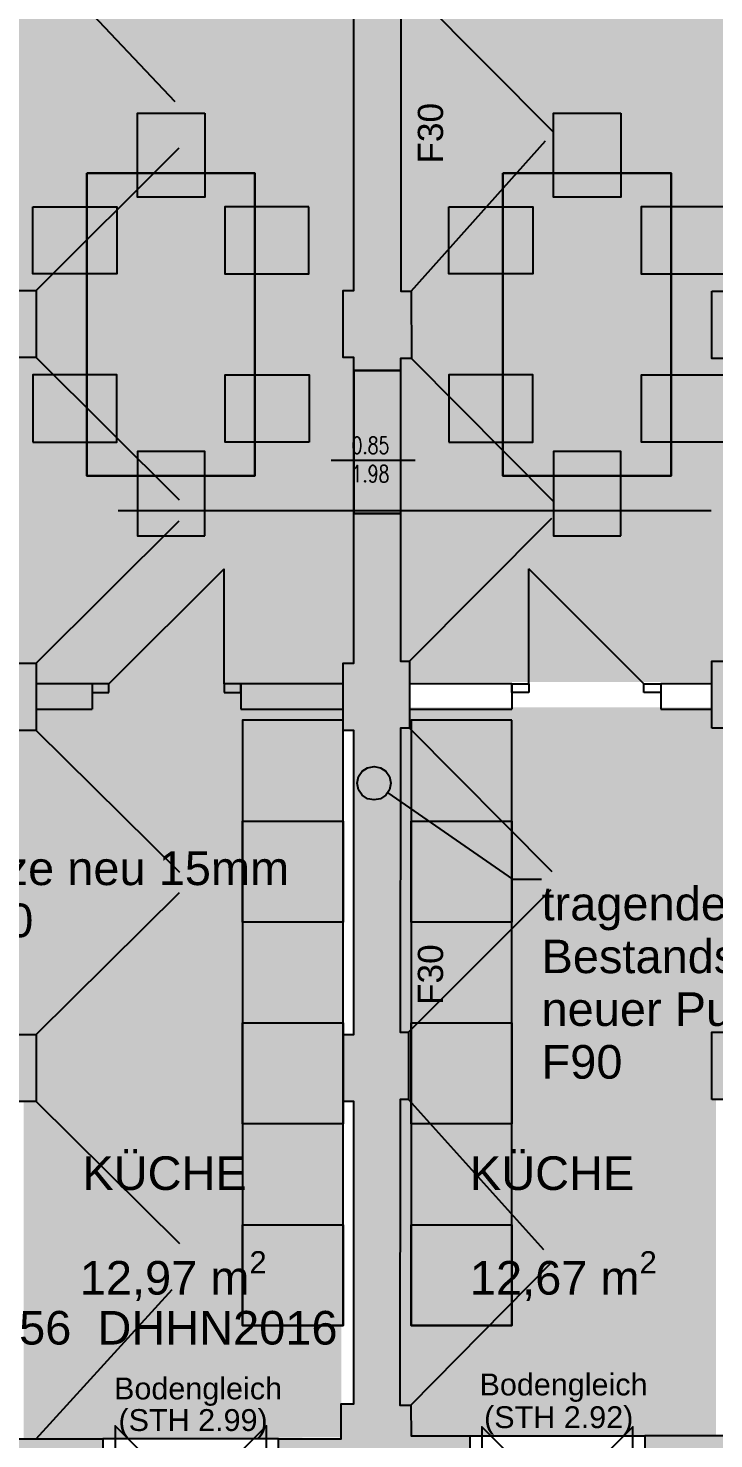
# Model space of a CAD drawing. Header units: centimetres. Extents: x 0 to 44.8, y 0 to 29.7.
# Drawn here: x 11.12 to 15.19, y 14.99 to 23.38 of the extents above; entities that cross this region are included whole.
import ezdxf
from ezdxf.xclip import XClip

# ---------------------------------------------------------------- set-up
doc = ezdxf.new("R2010")
doc.units = ezdxf.units.CM
doc.header["$MEASUREMENT"] = 0
doc.header["$XCLIPFRAME"] = 0
doc.linetypes.add('ACAD_ISO02W100', pattern=[0.42, 0.12, -0.3])
doc.linetypes.add('Strichpunktlinie', pattern=[0.670277762413025, 0.352777767181396, -0.176388883590699, 0, -0.14111111164093])
for name, color, linetype in [('A-Bemaßung 1_100', 7, 'Continuous'), ('A-Fenster Türen', 7, 'Continuous'), ('A-Möblierung', 7, 'Continuous'), ('A-Räume NEU.Neu', 7, 'Continuous'), ('A-Schnittlinien.Marker', 7, 'Continuous'), ('A-Schraffuren', 7, 'Continuous'), ('A-Text', 7, 'Continuous'), ('FENSTERÖFFNUNG', 7, 'Continuous'), ('Layout-Zeichnung.Layout', 7, 'Continuous'), ('Neubau_A-Bemaßung 1_100', 7, 'Continuous'), ('Neubau_A-Fenster Türen', 7, 'Continuous'), ('Neubau_A-Schraffuren', 7, 'Continuous'), ('Neubau_A-Wand Aussen', 7, 'Continuous'), ('TÜRBEMAßUNG', 7, 'Continuous'), ('Unterzug', 7, 'Continuous'), ('Wand', 7, 'Continuous')]:
    doc.layers.add(name, color=color, linetype=linetype)
doc.styles.add('ERSTELLTER_STIL_3', font='')
doc.styles.add('ERSTELLTER_STIL_6', font='RomanS.shx')
doc.styles.get('ERSTELLTER_STIL_3').set_extended_font_data('Arial')

# ---------------------------------------------------------------- blocks, each defined once
blk = doc.blocks.new('Zeichnung_2_1', base_point=(5.879295221465711, 14.23450187050399))
at = {"layer": 'A-Möblierung', "linetype": 'Continuous', "lineweight": 0, "true_color": 0x3f3f3f}
blk.add_hatch(color=250, dxfattribs=at).paths.add_polyline_path([(11.46404951682735, 22.52052202368435), (11.46404951682735, 20.72052202368436), (12.46404951682735, 20.72052202368436), (12.46404951682735, 22.52052202368435)])
at = {"layer": 'A-Möblierung', "linetype": 'Continuous', "lineweight": 0, "true_color": 0x535353}
for points in [[(13.93953998062898, 22.52052202368435), (13.93953998062898, 20.72052202368436), (14.93953998062898, 20.72052202368436), (14.93953998062898, 22.52052202368435)], [(12.98979271989226, 19.26611502368435), (12.38979271989225, 19.26611502368435), (12.38979271989225, 15.66611502368435), (12.98979271989226, 15.66611502368435)], [(13.9929521320901, 19.26611502368435), (13.39295213209009, 19.26611502368435), (13.39295213209009, 15.66611502368435), (13.9929521320901, 15.66611502368435)]]:
    blk.add_hatch(color=251, dxfattribs=at).paths.add_polyline_path(points)
at = {"layer": 'A-Räume NEU.Neu', "linetype": 'Continuous', "lineweight": 0, "true_color": 0x222b33}
h = blk.add_hatch(color=250, dxfattribs=at)
h.paths.add_polyline_path([(6.569835968360488, 23.81715205016291), (6.560542090247059, 19.48106506027933), (8.562734668486712, 19.48106506027933), (8.562734668486712, 19.60611500356786), (8.962734724987067, 19.60611500356786), (8.962734724987067, 19.48114199261377), (10.76303673893328, 19.48114199261377), (10.76303673893328, 19.60611500356786), (11.16303669870028, 19.60611500356786), (11.16303669870028, 19.48114199261377), (12.98979276961889, 19.48114199261377), (12.98979276961889, 19.60611510030121), (13.05204068226046, 19.60611510030121), (13.05204068226046, 20.49598001455204), (13.05204068226046, 21.34575998159558), (13.05204068226046, 21.42268505241785), (12.98979276961889, 21.42268505241785), (12.98979276961889, 21.82268510891821), (13.05204068226046, 21.82268510891821), (13.05204068226046, 23.63719696221687), (12.98326974942751, 23.63719696221687), (12.98326974942751, 23.81715205016291), (12.59983469922458, 23.81715205016291), (11.55983468775034, 23.81715205016291), (10.391875700223, 23.81715205016291), (9.351875688748779, 23.81715205016291), (8.175774654901256, 23.81715205016291), (7.139617666074145, 23.81715205016291)])
h.paths.add_polyline_path([(8.562734668486712, 21.42268505241785), (8.562734668486712, 21.82268501218485), (8.762734648370213, 21.82268501218485), (8.962734724987067, 21.82268501218485), (8.962734724987067, 21.42268505241785), (8.762734648370213, 21.42268505241785)], flags=0)
h.paths.add_polyline_path([(10.76303673893328, 21.82268501218485), (11.16303669870028, 21.82268501218485), (11.16303669870028, 21.42268505241785), (10.76303673893328, 21.42268505241785)], flags=0)
at = {"layer": 'A-Räume NEU.Neu', "linetype": 'Continuous', "lineweight": 0, "true_color": 0x22332b}
for points in [[(13.33037258014254, 20.49598005383876), (13.32975324797608, 19.6184770220363), (13.38274993256679, 19.6184770220363), (13.3833098912176, 19.49347700687535), (15.1813927395203, 19.49347700687535), (15.1813927395203, 19.6184770220363), (15.58139269180599, 19.6184770220363), (15.58139269180599, 19.49347700687535), (17.38193554748954, 19.49347700687535), (17.38193554748954, 19.6184770220363), (17.78193559600459, 19.6184770220363), (17.78193559600459, 19.49347700687535), (19.60712317592006, 19.49347700687535), (19.60743977051727, 19.6184770220363), (19.78759017959417, 19.6184770220363), (19.78519820637145, 21.41768902565926), (19.60372262276623, 21.41864621911167), (19.60187222838638, 21.81768888171559), (19.78467067701526, 21.81768888171559), (19.7822890965635, 23.61168130857651), (19.59345350652279, 23.61083535626525), (19.59252441204376, 23.8182223311793), (19.23856164451316, 23.8182223311793), (18.19856167234102, 23.8182223311793), (17.00718868145509, 23.8182223311793), (15.96940968293143, 23.8182223311793), (14.80164473737295, 23.8182223311793), (13.76164466897145, 23.8182223311793), (13.38886463484348, 23.8182223311793), (13.38886944631152, 23.81715206822789), (13.38975619987178, 23.6192067332833), (13.33257661742351, 23.61895057072471), (13.33129541971311, 21.81768897794495), (13.39394602624333, 21.81796967899056), (13.39567892457357, 21.41797338342058), (13.3310230906219, 21.41768373304442), (13.33096823988622, 21.34575998415559)], [(13.32662934273609, 15.19215434759727), (13.39213468058043, 15.19244783694785), (13.39295212429637, 15.0099856691289), (13.74303468087461, 15.0099856691289), (14.78303469692853, 15.0099856691289), (15.20639266540531, 15.0099856691289), (15.20639266540531, 17.01057406953005), (15.18139266781347, 17.01057406953005), (15.18139266781347, 17.41057403099947), (15.58139269385701, 17.41057403099947), (15.58139269385701, 17.22640471731446), (17.3819355887727, 17.22640471731446), (17.3819355887727, 17.41054645785257), (17.4319355887727, 17.41054645785257), (17.4319355887727, 19.21847701891616), (17.3819355887727, 19.21847701891616), (17.3819355887727, 19.34347700687536), (15.58139269385701, 19.34347700687536), (15.58139269385701, 19.21847701891616), (15.18139266781347, 19.21847695434204), (15.18139266781347, 19.34347700687536), (13.38398194032348, 19.34347700687536), (13.38454192704475, 19.21847695434204), (13.32947092664636, 19.21847695434204), (13.32819500671719, 17.41059714853248), (13.37808671111079, 17.41059650279133), (13.37808671111079, 17.01059647674779), (13.32791275326254, 17.01059705791482)]]:
    blk.add_hatch(color=250, dxfattribs=at).paths.add_polyline_path(points)
at = {"layer": 'A-Räume NEU.Neu', "linetype": 'Continuous', "lineweight": 0, "true_color": 0x222b33}
blk.add_hatch(color=250, dxfattribs=at).paths.add_polyline_path([(10.7630366587078, 19.33143514456779), (8.902734685638382, 19.33143514456779), (8.96273468565315, 19.33113237008159), (8.96273468565315, 19.20611497382676), (8.912352703763114, 19.20611497382676), (8.912352703763114, 17.39805406209578), (8.96273468565315, 17.39805406209578), (8.96273468565315, 17.19775119846316), (10.7630366587078, 17.19805403977225), (10.7630366587078, 17.39805406209578), (10.98803665876319, 17.39805406209578), (11.16303663653197, 17.39805406209578), (11.16303663653197, 16.99805401744873), (11.08803670333639, 16.99805401744873), (11.08803670333639, 14.99673845257004), (12.97807265451305, 15.00085353939626), (12.97807265451305, 15.19964807689719), (12.97807265451305, 16.99805408427161), (12.98979272009146, 16.99805408427161), (12.98979272009146, 17.39805399527289), (12.98979272009146, 19.20611497382676), (12.98979272009146, 19.48114199261377), (11.16303663653197, 19.48114199261377), (11.16303663653197, 19.20611497382676), (10.98803665876319, 19.20611497382676), (10.7630366587078, 19.20611497382676)])
at = {"layer": 'A-Schraffuren', "linetype": 'Continuous', "lineweight": 13}
for points in [[(13.33129540985009, 21.81768898353436), (13.33257660751809, 23.61895056056436), (13.38975623623509, 23.61920672555235), (13.38886944042811, 23.81715202368436), (12.98326969187209, 23.81715202368436), (12.98326969187209, 23.63719702368435), (13.05204069187209, 23.63719702368435), (13.05204069187209, 21.82268502368436), (12.98979269187209, 21.82268502368436), (12.98979269187209, 21.42268502368436), (13.05204069187209, 21.42268502368436), (13.05204069187209, 21.34576002368436), (13.33097228890209, 21.34576002368436), (13.33102304952709, 21.41768374929136), (13.39567891859709, 21.41797340786936), (13.39394605692909, 21.81796965870936)], [(10.76303669187209, 21.82268502368436), (10.76303669187209, 21.42268502368436), (11.16303669187209, 21.42268502368436), (11.16303669187209, 21.82268502368436)], [(15.58139269187209, 21.41768898353435), (15.58139269187209, 21.81768898353436), (15.18139269187209, 21.81768898353436), (15.18139269187209, 21.41768898353435)], [(13.32819502275709, 17.41059710878235), (13.32947094544309, 19.21847700687536), (13.38454191140209, 19.21847700687536), (13.38274990964209, 19.61847700687535), (13.32975324797609, 19.61847700687535), (13.33037255128609, 20.49598002368436), (13.05204069187209, 20.49598002368436), (13.05204069187209, 19.60611502368436), (12.98979269187209, 19.60611502368436), (12.98979269187209, 19.20611502368435), (13.05204069187209, 19.20611502368435), (13.05204069187209, 17.39805402368435), (12.98979269187209, 17.39805402368435), (12.98979269187209, 16.99805402368436), (13.05204069187209, 16.99805402368436), (13.05204069187209, 15.19964802368435), (12.97807269187209, 15.19964802368435), (12.97807269187209, 14.99291502368435), (13.74303469187209, 14.99291502368435), (13.74303469187209, 15.00998567848036), (13.39295213209009, 15.00998567848036), (13.39213470089209, 15.19244782035735), (13.32662934273609, 15.19215435606535), (13.32791272022609, 17.01059711226936), (13.37808669187209, 17.01059648694335), (13.37808669187209, 17.41059648697435)], [(11.16303669187209, 19.20611502368435), (11.16303669187209, 19.60611502368436), (10.76303669187209, 19.60611502368436), (10.76303669187209, 19.20611502368435)], [(15.18139269187209, 19.21847700687536), (15.58139269187209, 19.21847700687536), (15.58139269187209, 19.61847700687535), (15.18139269187209, 19.61847700687535)], [(10.76303669187209, 17.39805402368435), (10.76303669187209, 16.99805402368436), (11.16303669187209, 16.99805402368436), (11.16303669187209, 17.39805402368435)], [(15.58139269187209, 17.01057401210135), (15.58139269187209, 17.41057401207035), (15.18139269187209, 17.41057401207035), (15.18139269187209, 17.01057401210135)], [(11.55969069187209, 14.34167002368435), (11.55969069187209, 14.99291502368435), (10.42196569187209, 14.99291502368435), (10.42196569187209, 14.34167002368435)], [(12.60458269187209, 14.99291502368435), (12.60458269187209, 14.34167002368435), (13.74303469187209, 14.34167002368435), (13.74303469187209, 14.99291502368435), (12.97807269187209, 14.99291502368435)], [(15.18139268306374, 15.00998568573689), (14.78303469187209, 15.00998568573689), (14.78303469187209, 14.34167002368435), (16.12129369187209, 14.34167002368435), (16.12129369187209, 14.58101802711836), (15.76942169908418, 14.58101802711836), (15.76942169908418, 15.00998568573689), (15.58139268818379, 15.00998568573689)]]:
    blk.add_hatch(color=9, dxfattribs=at).paths.add_polyline_path(points)
at = {"layer": 'Neubau_A-Schraffuren', "linetype": 'Continuous', "lineweight": 13, "true_color": 0x9f9f9f}
blk.add_hatch(color=253, dxfattribs=at).paths.add_polyline_path([(13.05204069187209, 21.34576002368436), (13.05204069187209, 20.49598002368436), (13.33037255128609, 20.49598002368436), (13.33037255128609, 21.34576002368436)])
at = {"layer": 'A-Möblierung', "color": 7, "linetype": 'Continuous', "lineweight": 25, "ltscale": 10, "flags": 128}
for points in [[(12.16506234178262, 22.87741968225389), (12.16506234178262, 22.37741968225389), (11.76506234178261, 22.37741968225389), (11.76506234178261, 22.87741968225389)], [(14.64055280558425, 22.87741968225389), (14.64055280558425, 22.37741968225389), (14.24055280558424, 22.37741968225389), (14.24055280558424, 22.87741968225389)], [(11.46404951682735, 22.52052202368435), (11.46404951682735, 20.72052202368436), (12.46404951682735, 20.72052202368436), (12.46404951682735, 22.52052202368435)], [(11.46404951682735, 22.52052202368435), (12.46404951682735, 22.52052202368435), (12.46404951682735, 20.72052202368436), (11.46404951682735, 20.72052202368436)], [(13.93953998062898, 22.52052202368435), (13.93953998062898, 20.72052202368436), (14.93953998062898, 20.72052202368436), (14.93953998062898, 22.52052202368435)], [(13.93953998062898, 22.52052202368435), (14.93953998062898, 22.52052202368435), (14.93953998062898, 20.72052202368436), (13.93953998062898, 20.72052202368436)], [(11.14249419044385, 22.32052202368436), (11.64249419044385, 22.32052202368436), (11.64249419044385, 21.92052202368435), (11.14249419044385, 21.92052202368435)], [(12.78560484321085, 22.32052202368436), (12.28560484321085, 22.32052202368436), (12.28560484321085, 21.92052202368435), (12.78560484321085, 21.92052202368435)], [(13.61798465424548, 22.32052202368436), (14.11798465424548, 22.32052202368436), (14.11798465424548, 21.92052202368435), (13.61798465424548, 21.92052202368435)], [(15.26109530701248, 22.32052202368436), (14.76109530701247, 22.32052202368436), (14.76109530701247, 21.92052202368435), (15.26109530701248, 21.92052202368435)], [(11.14249419044385, 20.92052202368436), (11.64249419044385, 20.92052202368436), (11.64249419044385, 21.32052202368436), (11.14249419044385, 21.32052202368436)], [(12.78763049312139, 20.92052202368436), (12.28763049312139, 20.92052202368436), (12.28763049312139, 21.32052202368436), (12.78763049312139, 21.32052202368436)], [(13.61798465424548, 20.92052202368436), (14.11798465424548, 20.92052202368436), (14.11798465424548, 21.32052202368436), (13.61798465424548, 21.32052202368436)], [(15.26312095692302, 20.92052202368436), (14.76312095692302, 20.92052202368436), (14.76312095692302, 21.32052202368436), (15.26312095692302, 21.32052202368436)], [(12.16506234178262, 20.36362436511482), (12.16506234178262, 20.86362436511482), (11.76506234178261, 20.86362436511482), (11.76506234178261, 20.36362436511482)], [(14.64055280558425, 20.36362436511482), (14.64055280558425, 20.86362436511482), (14.24055280558424, 20.86362436511482), (14.24055280558424, 20.36362436511482)], [(12.98979271989226, 19.26611502368435), (12.38979271989225, 19.26611502368435), (12.38979271989225, 15.66611502368435), (12.98979271989226, 15.66611502368435)], [(12.98979271989226, 19.26611502368435), (12.38979271989225, 19.26611502368435), (12.38979271989225, 15.66611502368435), (12.98979271989226, 15.66611502368435)], [(13.9929521320901, 19.26611502368435), (13.39295213209009, 19.26611502368435), (13.39295213209009, 15.66611502368435), (13.9929521320901, 15.66611502368435)], [(13.9929521320901, 19.26611502368435), (13.39295213209009, 19.26611502368435), (13.39295213209009, 15.66611502368435), (13.9929521320901, 15.66611502368435)], [(12.38979271989225, 18.66611502368435), (12.98979271989226, 18.66611502368435), (12.98979271989226, 18.06611502368435), (12.38979271989225, 18.06611502368435)], [(13.39295213209009, 18.66611502368435), (13.9929521320901, 18.66611502368435), (13.9929521320901, 18.06611502368435), (13.39295213209009, 18.06611502368435)], [(12.38979271989225, 17.46611502368435), (12.98979271989225, 17.46611502368435), (12.98979271989225, 16.86611502368435), (12.38979271989225, 16.86611502368435)], [(13.39295213209009, 17.46611502368435), (13.99295213209009, 17.46611502368435), (13.99295213209009, 16.86611502368435), (13.39295213209009, 16.86611502368435)], [(12.38979271989225, 16.26611502368434), (12.98979271989225, 16.26611502368434), (12.98979271989225, 15.66611502368435), (12.38979271989225, 15.66611502368435)], [(13.39295213209009, 16.26611502368434), (13.99295213209009, 16.26611502368434), (13.99295213209009, 15.66611502368435), (13.39295213209009, 15.66611502368435)]]:
    blk.add_lwpolyline(points, close=True, dxfattribs=at)
at = {"layer": 'A-Schnittlinien.Marker', "color": 7, "linetype": 'Strichpunktlinie', "lineweight": 25, "ltscale": 10, "flags": 128}
blk.add_lwpolyline([(5.134348610401683, 20.8002408604794), (5.134348610401683, 20.51440002368435), (18.9187973671971, 20.51440002368435), (18.9187973671971, 18.30208452368436), (22.96349005917514, 18.30208452368435), (22.96349005917514, 20.51440002368435), (31.89707315021201, 20.51440002368435), (31.89707315021201, 20.8002408604794)], dxfattribs=at)
at = {"layer": 'FENSTERÖFFNUNG', "color": 7, "linetype": 'Continuous', "lineweight": 25, "ltscale": 10}
for p, q in [((12.60458291768451, 14.99291483381167), (11.5596907320252, 14.99291483381167)), ((13.74303490552505, 15.00998582820405), (14.78303491565569, 15.00998582820405))]:
    blk.add_line(p, q, dxfattribs=at)
at = {"layer": 'Neubau_A-Bemaßung 1_100', "color": 7, "linetype": 'Continuous', "lineweight": 25, "ltscale": 10}
for p, q in [((13.25522979440668, 18.83491548507483), (13.99600661388401, 18.32154926803139)), ((13.99600661388401, 18.32154926803139), (14.16913446656122, 18.32154926803139))]:
    blk.add_line(p, q, dxfattribs=at)
blk.add_circle((13.17303745804049, 18.89187561911084), 0.1, dxfattribs=at)
at = {"layer": 'Neubau_A-Fenster Türen', "color": 7, "linetype": 'Continuous', "lineweight": 25, "ltscale": 10, "flags": 128}
for points in [[(12.53341031435221, 14.61897902368435), (12.53341031435221, 15.06897902368435), (12.08341031435221, 14.61897902368435), (11.63341031435223, 15.06897902368436), (11.63341031435222, 14.61897902368436)], [(14.71303469187208, 14.61409902368435), (14.71303469187209, 15.06409902368435), (14.26303469187209, 14.61409902368435), (13.8130346918721, 15.06409902368436), (13.8130346918721, 14.61409902368436)]]:
    blk.add_lwpolyline(points, dxfattribs=at)
at = {"layer": 'Neubau_A-Schraffuren', "color": 7, "linetype": 'Continuous', "lineweight": 25, "ltscale": 10, "flags": 128}
blk.add_lwpolyline([(13.05204069187209, 21.34576002368436), (13.33037255128609, 21.34576002368436), (13.33037255128609, 20.49598002368436), (13.05204069187209, 20.49598002368436)], close=True, dxfattribs=at)
at = {"layer": 'Neubau_A-Wand Aussen', "color": 7, "linetype": 'Continuous', "lineweight": 25, "ltscale": 10}
for p, q in [((11.59556236345786, 19.48210407398829), (12.2806774072496, 20.16698869825773)), ((12.28056219748845, 19.48198886422714), (12.2806774072496, 20.16698869825773)), ((14.09291597777903, 19.48198886422714), (14.09280076801788, 20.16698869825773)), ((14.77791581180962, 19.48210407398829), (14.09280076801788, 20.16698869825773)), ((11.49556228575399, 19.4821205325256), (11.49555380711356, 19.43212049367366)), ((11.49556228575399, 19.4821205325256), (11.49555380711356, 19.43212049367366)), ((11.49556228575399, 19.4821205325256), (11.49555380711356, 19.43212049367366)), ((11.49556228575399, 19.4821205325256), (11.49555380711356, 19.43212049367366)), ((11.59556236345786, 19.48210407398829), (11.49556228575399, 19.4821205325256)), ((11.59555388481743, 19.43210403513635), (11.59556236345786, 19.48210407398829)), ((12.28056219748845, 19.48198886422714), (12.28055371884802, 19.43198882537521)), ((12.38056227519233, 19.48197190694628), (12.28056219748845, 19.48198886422714)), ((12.38056227519233, 19.48197190694628), (12.3805537965519, 19.43197186809434)), ((12.3805537965519, 19.43197186809434), (12.38056227519233, 19.48197190694628)), ((12.38056227519233, 19.48197190694628), (12.3805537965519, 19.43197186809434)), ((12.38056227519233, 19.48197190694628), (12.3805537965519, 19.43197186809434)), ((13.99291590007515, 19.48197190694628), (14.09291597777903, 19.48198886422714)), ((13.99291590007515, 19.48197190694628), (13.99292437871558, 19.43197186809434)), ((13.99292437871558, 19.43197186809434), (13.99291590007515, 19.48197190694628)), ((13.99291590007515, 19.48197190694628), (13.99292437871558, 19.43197186809434)), ((13.99291590007515, 19.48197190694628), (13.99292437871558, 19.43197186809434)), ((14.09291597777903, 19.48198886422714), (14.09292445641946, 19.43198882537521)), ((14.77791581180962, 19.48210407398829), (14.8779158895135, 19.4821205325256)), ((14.77792429045005, 19.43210403513635), (14.77791581180962, 19.48210407398829)), ((14.8779158895135, 19.4821205325256), (14.87792436815393, 19.43212049367366)), ((14.8779158895135, 19.4821205325256), (14.87792436815393, 19.43212049367366)), ((14.8779158895135, 19.4821205325256), (14.87792436815393, 19.43212049367366)), ((14.8779158895135, 19.4821205325256), (14.87792436815393, 19.43212049367366)), ((11.49555380711356, 19.43212049367366), (11.49553684983269, 19.33212091471334)), ((11.49555380711356, 19.43212049367366), (11.49553684983269, 19.33212091471334)), ((11.49555380711356, 19.43212049367366), (11.59555388481743, 19.43210403513635)), ((12.28055371884802, 19.43198882537521), (12.3805537965519, 19.43197186809434)), ((12.3805537965519, 19.43197186809434), (12.38053683927104, 19.33197179039047)), ((12.3805537965519, 19.43197186809434), (12.38053683927104, 19.33197179039047)), ((14.09292445641946, 19.43198882537521), (13.99292437871558, 19.43197186809434)), ((13.99292437871558, 19.43197186809434), (13.99294083725289, 19.33197179039047)), ((13.99292437871558, 19.43197186809434), (13.99294083725289, 19.33197179039047)), ((14.87792436815393, 19.43212049367366), (14.77792429045005, 19.43210403513635)), ((14.87792436815393, 19.43212049367366), (14.87794082669124, 19.33212091471334)), ((14.87792436815393, 19.43212049367366), (14.87794082669124, 19.33212091471334))]:
    blk.add_line(p, q, dxfattribs=at)
at = {"layer": 'Neubau_A-Wand Aussen', "color": 7, "linetype": 'Continuous', "lineweight": 25, "ltscale": 10, "flags": 128}
for points in [[(11.16301584403995, 19.48217666388128), (11.16299061234589, 19.3321766660034)], [(11.495562198944, 19.48212072582791), (11.16301584403995, 19.48217666388128)], [(12.98979271989226, 19.48186937937535), (12.38056219081142, 19.48197185883225)], [(12.9897674881982, 19.33186938149747), (12.98979271989226, 19.48186937937535)], [(13.99291581141936, 19.4819718588298), (13.38368529689258, 19.48186937937535)], [(13.38368529689258, 19.48186937937535), (13.38371052858664, 19.33186938149747)], [(15.1815895274913, 19.4821718071762), (14.87791582252981, 19.4821207258287)], [(15.18161475918535, 19.33217180929833), (15.1815895274913, 19.4821718071762)], [(11.16299061234589, 19.3321766660034), (11.49553696724592, 19.33212072795004)], [(12.38053695911791, 19.33197186095438), (12.9897674881982, 19.33186938149747)], [(13.38371052858664, 19.33186938149747), (13.99294104311194, 19.33197186095193)], [(14.8779410542269, 19.33212072795083), (15.18161475918535, 19.33217180929833)]]:
    blk.add_lwpolyline(points, dxfattribs=at)
at = {"layer": 'TÜRBEMAßUNG', "color": 7, "linetype": 'Continuous', "lineweight": 25, "ltscale": 10}
blk.add_line((13.41747755643678, 20.81040828212787), (12.91747766666094, 20.81040828212787), dxfattribs=at)
at = {"layer": 'Unterzug', "color": 7, "linetype": 'ACAD_ISO02W100', "lineweight": 25, "ltscale": 10}
for p, q in [((11.16303649171859, 23.81715212987392), (13.05204067270979, 21.82268513302354)), ((13.39394583803602, 21.81796951271327), (15.18139286394537, 23.81822243354243)), ((11.16303649171859, 21.82268513302354), (12.98326992143084, 23.63719697667558)), ((13.38975639217603, 23.61920679791177), (15.18139286394537, 21.8176892188355)), ((11.16303649171859, 19.60611516264905), (12.98979248964001, 21.42268482220803)), ((11.16303649171859, 21.42268482220803), (12.98979248964001, 19.60611516264905)), ((13.38275004271874, 19.61847702039736), (15.18133002225747, 21.41768890801999)), ((13.39567897188882, 21.4179731918462), (15.18139286394537, 19.61847702039736)), ((13.05204067270979, 21.3457601125523), (13.05204067270979, 20.49597989672054)), ((13.33097248183763, 21.3457601125523), (13.33037249334125, 20.49597989672054)), ((13.37808679048172, 17.41059665897748), (15.18139286394537, 19.21847720832541)), ((13.384542028311, 19.21847720832541), (15.18139286394537, 17.41057421551752)), ((11.16303649171859, 17.39805425606234), (12.98979248964001, 19.20611485183354)), ((11.16303649171859, 19.20611485183354), (12.98979248964001, 17.39805425606234)), ((11.16303649171859, 14.99291483381167), (12.98979248964001, 16.99805394524683)), ((11.16303649171859, 16.99805394524683), (12.97807251484668, 15.19964802720871)), ((13.37808679048172, 17.01059634816197), (15.18139286394537, 15.00998582820405)), ((13.39213490018868, 15.19244766650862), (15.18138787650983, 17.01057390470201))]:
    blk.add_line(p, q, dxfattribs=at)
at = {"layer": 'Wand', "color": 7, "linetype": 'Continuous', "lineweight": 25, "ltscale": 10, "flags": 128}
for points in [[(13.33257660751809, 23.61895056056436), (13.33129540985009, 21.81768898353436), (13.39394605692909, 21.81796965870936), (13.39567891859709, 21.41797340786936), (13.33102304952709, 21.41768374929136), (13.33097228890209, 21.34576002368436), (13.05204069187209, 21.34576002368436), (13.05204069187209, 21.42268502368436), (12.98979269187209, 21.42268502368436), (12.98979269187209, 21.82268502368436), (13.05204069187209, 21.82268502368436), (13.05204069187209, 23.63719702368435), (12.98326969187209, 23.63719702368435), (12.98326969187209, 23.81715202368436), (12.59983469187209, 23.81715202368436), (12.59983469187209, 24.48822230924436), (13.76164469187209, 24.48822230924436), (13.76164469187209, 23.81822230924436), (13.38886464554409, 23.81822230924436), (13.38975623623509, 23.61920672555235)], [(10.76303669187209, 21.82268502368436), (11.16303669187209, 21.82268502368436), (11.16303669187209, 21.42268502368436), (10.76303669187209, 21.42268502368436)], [(15.18139269187209, 21.81768898353436), (15.58139269187209, 21.81768898353436), (15.58139269187209, 21.41768898353435), (15.18139269187209, 21.41768898353435)], [(10.76303669187209, 19.60611502368436), (11.16303669187209, 19.60611502368436), (11.16303669187209, 19.20611502368435), (10.76303669187209, 19.20611502368435)], [(15.18139269187209, 19.21847700687536), (15.18139269187209, 19.61847700687535), (15.58139269187209, 19.61847700687535), (15.58139269187209, 19.21847700687536)], [(10.76303669187209, 17.39805402368435), (11.16303669187209, 17.39805402368435), (11.16303669187209, 16.99805402368436), (10.76303669187209, 16.99805402368436)], [(15.18139269187209, 17.01057401210135), (15.18139269187209, 17.41057401207035), (15.58139269187209, 17.41057401207035), (15.58139269187209, 17.01057401210135)], [(11.55969069187209, 14.99291502368435), (11.55969069187209, 14.34167002368435), (10.42196569187209, 14.34167002368435), (10.42196569187209, 14.99291502368435)], [(14.78303469187209, 15.00998567848036), (14.78303469187209, 14.34167002368435), (16.12129369187209, 14.34167002368435), (16.12129369187209, 14.58101802368435), (15.76942169187209, 14.58101802368435), (15.76942169187209, 15.00998567848036)]]:
    blk.add_lwpolyline(points, close=True, dxfattribs=at)
blk.add_lwpolyline([(12.60458269187209, 14.34167002368435), (12.60458269187209, 14.99291502368435), (12.97807269187209, 14.99291502368435), (12.97807269187209, 15.19964802368435), (13.05204069187209, 15.19964802368435), (13.05204069187209, 16.99805402368436), (12.98979269187209, 16.99805402368436), (12.98979269187209, 17.39805402368435), (13.05204069187209, 17.39805402368435), (13.05204069187209, 19.20611502368435), (12.98979269187209, 19.20611502368435), (12.98979269187209, 19.60611502368436), (13.05204069187209, 19.60611502368436), (13.05204069187209, 20.49598002368436), (13.33037255128609, 20.49598002368436), (13.32975324797609, 19.61847700687535), (13.38274990964209, 19.61847700687535), (13.38454191140209, 19.21847700687536), (13.32947094544309, 19.21847700687536), (13.32819502275709, 17.41059710878235), (13.37808669187209, 17.41059648697435), (13.37808669187209, 17.01059648694335), (13.32791272022609, 17.01059711226935), (13.32662934273609, 15.19215435606535), (13.39213470089209, 15.19244782035735), (13.39295213209009, 15.00998567848036), (13.74303469187209, 15.00998567848036), (13.74303469187209, 14.34167002368435)], dxfattribs=at)
at = {"color": 7, "linetype": 'Continuous', "lineweight": 25, "attachment_point": 1, "style": 'ERSTELLTER_STIL_3'}
for s, insert, char_height, width, line_spacing_factor in [('\\A1;{\\pql;\\fArial|b0|i0|c0|p38;Stb-Stürze neu 15mm Putz, F90}', (9.950342295746914, 18.48571205305066), 0.2000000000000001, 2.716664888249814, 0.9295041517852112), ('\\A1;{\\pql;\\fArial|b0|i0|c0|p38;tragende \\fArial|b0|i0|c0|p38;Bestandswände: MW neuer Putz d=15cm, F90}', (14.16913459125207, 18.27583476830694), 0.2, 2.716664888249817, 0.9412489517909403)]:
    blk.add_mtext(s, dxfattribs=dict(at, insert=insert, char_height=char_height, width=width, line_spacing_factor=line_spacing_factor))
at = {"layer": 'A-Bemaßung 1_100', "color": 7, "linetype": 'Continuous', "lineweight": 25, "insert": (9.569893169336149, 15.51592854159065), "char_height": 0.2, "width": 3.318859999999999, "attachment_point": 7, "style": 'ERSTELLTER_STIL_3'}
blk.add_mtext('\\A1;{\\pql;\\fArial|b0|i0|c0|p38;+0,20  = 90,56  DHHN2016}', dxfattribs=at)
at = {"layer": 'A-Fenster Türen', "color": 7, "linetype": 'Continuous', "lineweight": 25, "char_height": 0.13, "attachment_point": 7, "style": 'ERSTELLTER_STIL_3'}
for s, insert in [('\\A1;{\\pql;\\fArial|b0|i0|c0|p38;Bodengleich}', (11.62589114227952, 15.18790372382844)), ('\\A1;{\\pql;\\fArial|b0|i0|c0|p38;Bodengleich}', (13.80026540851164, 15.21157333753677)), ('\\A1;{\\pql;\\fArial|b0|i0|c0|p38;(STH 2.92)}', (13.82718294167109, 15.01702824990893)), ('\\A1;{\\pql;\\fArial|b0|i0|c0|p38;(STH 2.99)}', (11.65219390574009, 14.99995759511293))]:
    blk.add_mtext(s, dxfattribs=dict(at, insert=insert))
at = {"layer": 'A-Räume NEU.Neu', "color": 7, "linetype": 'Continuous', "lineweight": 25, "char_height": 0.2, "style": 'ERSTELLTER_STIL_3'}
for s, insert, attachment_point in [('\\A1;{\\pql;\\fArial|b0|i0|c0|p38;KÜCHE}', (11.4372186861981, 16.67255286342826), 1), ('\\A1;{\\pql;\\fArial|b0|i0|c0|p38;KÜCHE}', (13.74297598312442, 16.67255286342826), 1), ('\\A1;{\\pql;\\fArial|b0|i0|c0|p38;12,97 m\\fArial|b0|i0|c0|p38;\\A1{\\H.66x;\\S2^  ;}}', (11.42201785968451, 15.79170617316197), 7), ('\\A1;{\\pql;\\fArial|b0|i0|c0|p38;12,67 m\\fArial|b0|i0|c0|p38;\\A1{\\H.66x;\\S2^  ;}}', (13.74297600616523, 15.79170617316197), 7)]:
    blk.add_mtext(s, dxfattribs=dict(at, insert=insert, attachment_point=attachment_point))
at = {"layer": 'A-Text', "color": 7, "linetype": 'Continuous', "lineweight": 25, "char_height": 0.15, "attachment_point": 2, "rotation": 89.99999999999999, "style": 'ERSTELLTER_STIL_3'}
for insert in [(13.43315209068647, 22.75712901970885), (13.43315209068647, 17.75291039692948)]:
    blk.add_mtext('\\A1;{\\pqc;\\pt0.125;\\fArial|b0|i0|c0|p38;F\\fArial|b0|i0|c0|p38;30}', dxfattribs=dict(at, insert=insert))
at = {"layer": 'TÜRBEMAßUNG', "color": 7, "linetype": 'Continuous', "lineweight": 25, "char_height": 0.1, "style": 'ERSTELLTER_STIL_6'}
for s, insert, attachment_point in [('\\A1;{\\W0.750000x;\\pql;\\FRomanS.shx;0.85}', (13.03856328691509, 20.85094165550664), 7), ('\\A1;{\\W0.750000x;\\pql;\\FRomanS.shx;1.98}', (13.03856328691509, 20.7823051793165), 1)]:
    blk.add_mtext(s, dxfattribs=dict(at, insert=insert, attachment_point=attachment_point))

msp = doc.modelspace()

# ---------------------------------------------------------------- block references
at = {"layer": 'Layout-Zeichnung.Layout', "color": 7, "linetype": 'Continuous', "lineweight": 13, "ltscale": 10}
ref = msp.add_blockref('Zeichnung_2_1', (5.879295221465711, 14.23450187050399), dxfattribs=at)
XClip(ref).set_block_clipping_path([(2.094737042159644, 4.749999999999994), (31.86775753805958, 4.749999999999994), (31.86775753805958, 14.17460239220382), (35.56481850993091, 14.17460239220382), (35.56481850993091, 28.90120136266782), (2.094737042159644, 28.90120136266782)])

doc.saveas('drawing.dxf')
